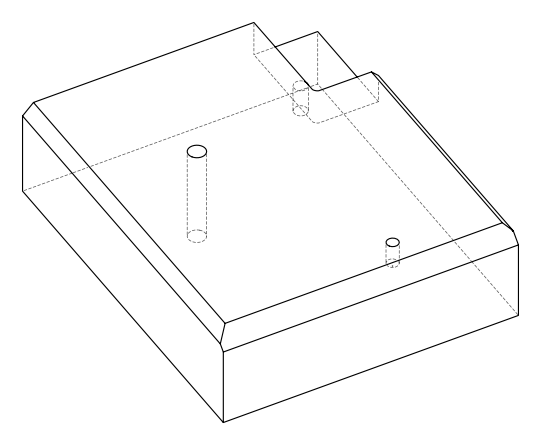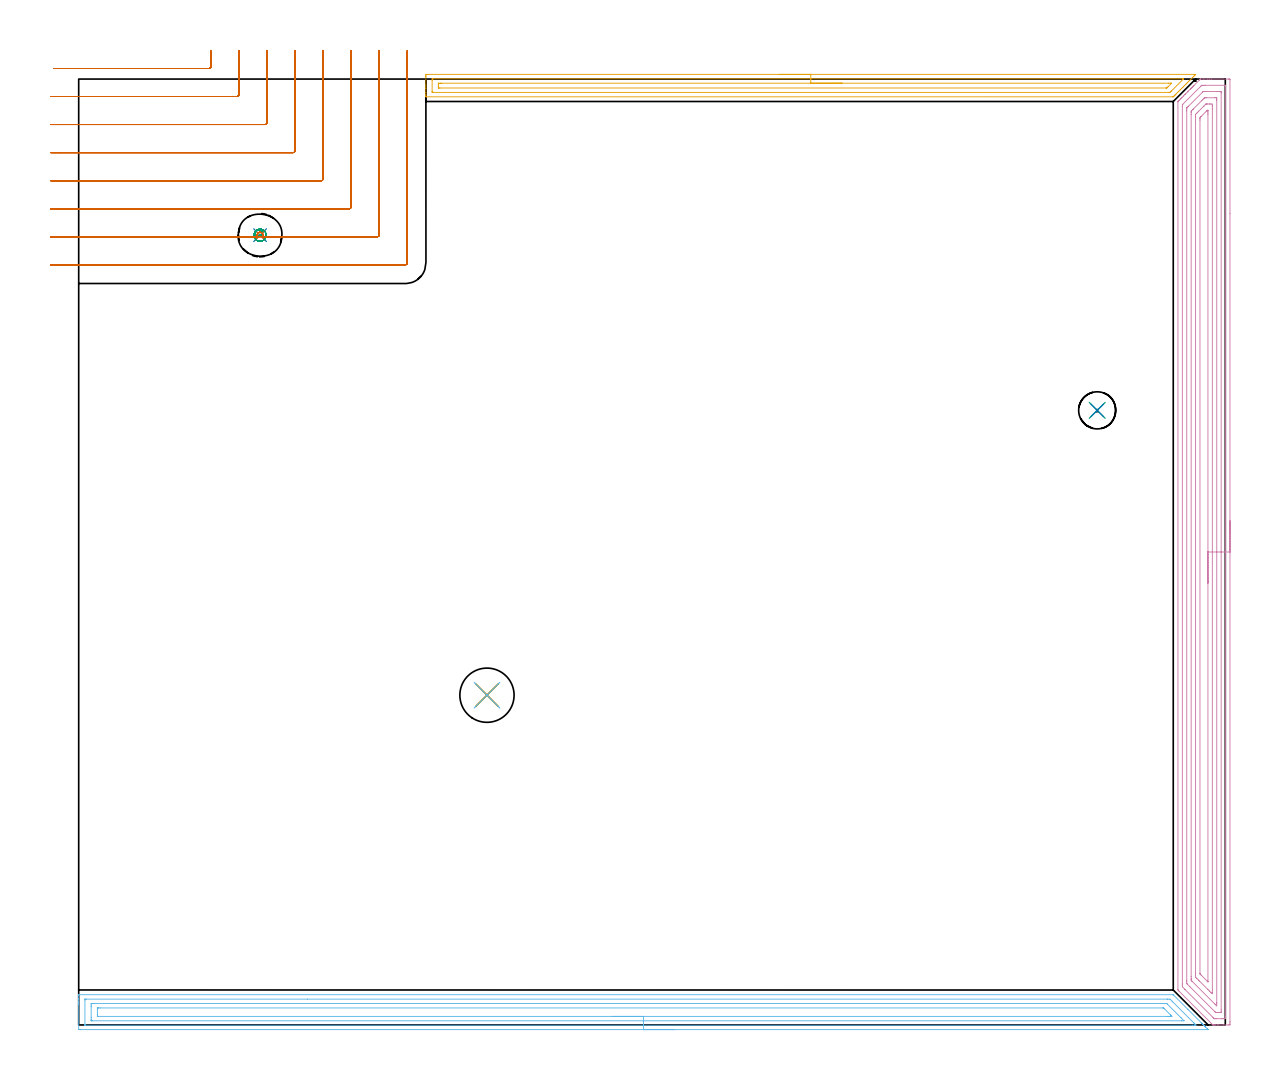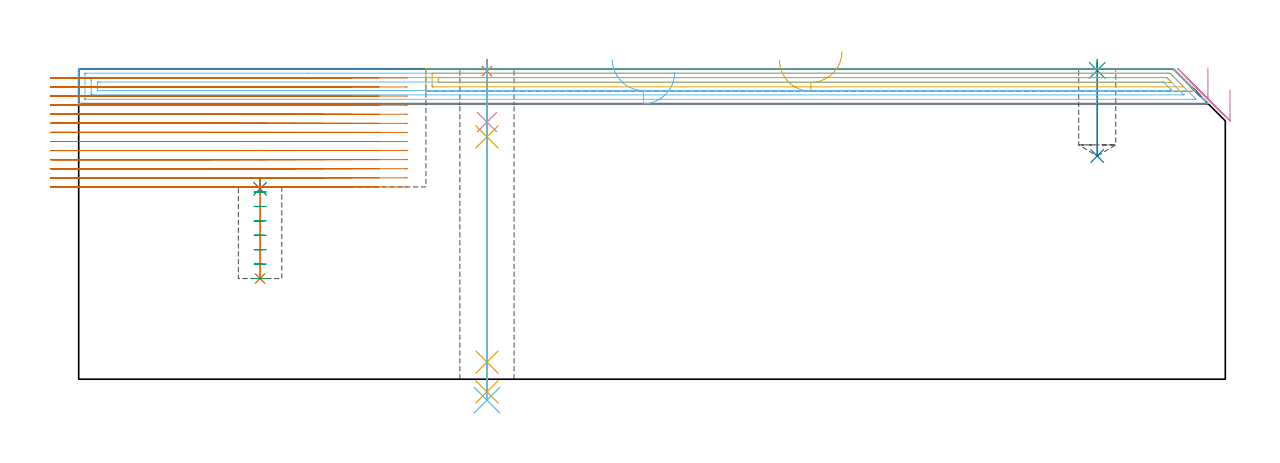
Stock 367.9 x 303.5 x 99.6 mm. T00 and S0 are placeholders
(PLAN: 13 operations, 7 tool changes, 62.1 min)
(1 SPOT_DRILL | STEP1HOLE | NXT0321_9005460120000 | 0.03 min | 5 mm3)
(2 SPOT_DRILL_1 | STEP1POCKET | NXT0321_9005460120000 | 0.04 min | 4187 mm3)
(3 SPOT_DRILL_2 | STEP1POCKET_1 | NXT0321_9005460120000 | 0.03 min | 1 mm3)
(4 DRILL_BLIND_HOLE_INTO_CENTER | STEP1HOLE | UGT0301_225 | 0.08 min | 1503 mm3)
(5 GUN_DRILL_THROUGH_HOLE | STEP1HOLE | UGT0307_008 | 0.52 min | 8032 mm3)
(6 DRILL_TO_ENLARGE_THROUGH_HOLE | STEP1HOLE | UGT0301_245 | 0.43 min | 14108 mm3)
(7 DRILL_BLIND_HOLE_INTO_CENTER_1 | STEP1POCKET | UGT0301_229 | 0.13 min | 3091 mm3)
(8 DRILL_BLIND_HOLE_INTO_CENTER_2 | STEP1POCKET_1 | UGT0301_229 | 0.12 min | 2828 mm3)
(9 MILL_ROUGH_BLIND_HOLE_CONTOUR | STEP1POCKET | NXT0201_013 | Spiral | 0.56 min | 2571 mm3)
(10 AREA_MILL | FG_CHAMFER_SURFACE | UGT0205_001 | 14.65 min | 42325 mm3)
(11 AREA_MILL_1 | FG_CHAMFER_SURFACE_1 | UGT0205_001 | 6.04 min | 6394 mm3)
(12 AREA_MILL_2 | FG_CHAMFER_SURFACE_2 | UGT0205_001 | 11.7 min | 22266 mm3)
(13 MILL_CORNER_NOTCH_RECTANGULAR | CORNER_NOTCH_RECTANGULAR | NXT0201_011 | Follow Part, ap 3, ae 75% | 27.75 min | 271145 mm3)
(TOOL NXT0321_9005460120000 | NC Spot Drill, 142deg, 12mm, Carbide, Uncoated | D12 PA142 FL30 Z2)
(TOOL UGT0301_225 | Twist Drill 11.4 mm | D11.4 PA118 FL92 Z2)
(TOOL UGT0307_008 | Gun Drill 11 mm | D11 PA130 FL24 Z1)
(TOOL UGT0301_245 | Twist Drill 17.4 mm | D17.4 PA118 FL130 Z2)
(TOOL UGT0301_229 | Twist Drill 11.9 mm | D11.9 PA118 FL100 Z2)
(TOOL NXT0201_013 | ENDMILL 10mm | D10 FL30 Z4)
(TOOL UGT0205_001 | Chamfer Mill 20 x 3 x 45 deg. | D20 FL50 Z2)
(TOOL NXT0201_011 | ENDMILL 12mm [2P460-1200-NA 1630] | D12 FL38 Z6)
(OP 1 SPOT_DRILL)
G17 G21 G94 G90
T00 M6
G54
G17 G0 G90 X131. Y105.8 S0 M3
G43 Z109.6 H0
G94 G81 G98 Z98.851 F250. R102.6
G80
M5
M2
(OP 2 SPOT_DRILL_1)
G17 G21 G94 G90
T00 M6
G54
G17 G0 G90 X58.2 Y253.4 S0 M3
G43 Z109.6 H0
G94 G81 G98 Z61.102 F250. R64.7
G80
M5
M2
(OP 3 SPOT_DRILL_2)
G17 G21 G94 G90
T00 M6
G54
G17 G0 G90 X326.8 Y197.2 S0 M3
G43 Z109.6 H0
G94 G81 G98 Z99.088 F250. R102.6
G80
M5
M2
(OP 4 DRILL_BLIND_HOLE_INTO_CENTER)
G17 G21 G94 G90
T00 M6
G54
G17 G0 G90 X131. Y105.8 S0 M3
G43 Z109.6 H0
G94 G81 G98 Z82.5 F250. R101.6
G80
M5
M2
(OP 5 GUN_DRILL_THROUGH_HOLE)
G17 G21 G94 G90
T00 M6
G54
G17 G0 G90 X131. Y105.8 M8
G43 Z109.6 H0
Z96.897
S716 M3
G94 G1 Z77.74 F125. M26
G4 X.084
Z5.5 F250.
G4 X.084
Z-4.065 F125.
G4 X.084
M5
M9
G0 Z96.897
Z109.6
M2
(OP 6 DRILL_TO_ENLARGE_THROUGH_HOLE)
G17 G21 G94 G90
T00 M6
G54
G17 G0 G90 X131. Y105.8 S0 M3
G43 Z109.6 H0
G94 G73 G98 Z-6.727 F250. Q15.19 R101.6
G80
M5
M2
(OP 7 DRILL_BLIND_HOLE_INTO_CENTER_1)
G17 G21 G94 G90
T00 M6
G54
G17 G0 G90 X58.2 Y253.4 S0 M3
G43 Z109.6 H0
G94 G81 G98 Z32.3 F250. R63.7
G80
M5
M2
(OP 8 DRILL_BLIND_HOLE_INTO_CENTER_2)
G17 G21 G94 G90
T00 M6
G54
G17 G0 G90 X326.8 Y197.2 S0 M3
G43 Z109.6 H0
G94 G81 G98 Z71.6 F250. R101.6
G80
M5
M2
(OP 9 MILL_ROUGH_BLIND_HOLE_CONTOUR)
G17 G21 G94 G90
T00 M6
G54
G17 G0 G90 X58.2 Y253.4 S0 M3
G43 Z109.6 H0
Z60.071
G94 G3 X58.716 Y254.834 R0.81 F250.
X56.698 Y254.643 R1.434
X56.957 Y251.898 R1.95
X56.698 Y254.643 R-1.95
X56.827 Y253.27 R0.975
X58.2 Y253.4 R0.975
G0 Z55.443
G3 X58.716 Y254.834 R0.81
X56.698 Y254.643 R1.434
X56.957 Y251.898 R1.95
X56.698 Y254.643 R-1.95
X56.827 Y253.27 R0.975
X58.2 Y253.4 R0.975
G0 Z50.814
G3 X58.716 Y254.834 R0.81
X56.698 Y254.643 R1.434
X56.957 Y251.898 R1.95
X56.698 Y254.643 R-1.95
X56.827 Y253.27 R0.975
X58.2 Y253.4 R0.975
G0 Z46.186
G3 X58.716 Y254.834 R0.81
X56.698 Y254.643 R1.434
X56.957 Y251.898 R1.95
X56.698 Y254.643 R-1.95
X56.827 Y253.27 R0.975
X58.2 Y253.4 R0.975
G0 Z41.557
G3 X58.716 Y254.834 R0.81
X56.698 Y254.643 R1.434
X56.957 Y251.898 R1.95
X56.698 Y254.643 R-1.95
X56.827 Y253.27 R0.975
X58.2 Y253.4 R0.975
G0 Z36.929
G3 X58.716 Y254.834 R0.81
X56.698 Y254.643 R1.434
X56.957 Y251.898 R1.95
X56.698 Y254.643 R-1.95
X56.827 Y253.27 R0.975
X58.2 Y253.4 R0.975
G0 Z32.3
G3 X58.716 Y254.834 R0.81
X56.698 Y254.643 R1.434
X56.957 Y251.898 R1.95
X56.698 Y254.643 R-1.95
X56.827 Y253.27 R0.975
X58.2 Y253.4 R0.975
G0 Z109.6
M5
M2
(OP 10 AREA_MILL)
G17 G21 G94 G90
T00 M6
G54
G17 G0 G90 X369.4 Y161.75 S1061 M3
G43 Z109.6 H0
Z92.9
G94 G1 Y161.712 Z92.028 F250.
Y161.598 Z91.164
Y161.409 Z90.312
Y161.147 Z89.48
Y160.813 Z88.674
Y160.41 Z87.9
Y159.941 Z87.164
Y159.41 Z86.472
Y158.821 Z85.829
Y158.178 Z85.24
Y157.486 Z84.708
Y156.75 Z84.24
Y155.976 Z83.837
Y155.17 Z83.503
Y154.338 Z83.241
Y153.486 Z83.052
Y152.622 Z82.938
Y151.75 Z82.9
Y1.087
X369.399 Y0.63 Z82.901
X369.395 Y0.198 Z82.903
X369.392 Y0.01 Z82.905
X368.97 Y0. Z83.327
X367.21 Z85.085
X365.81 Z86.487
X365.45 Z86.846
X364.73 Z87.57
X364.41 Z87.89
X364.049 Z88.244
X364.004 Z88.289
X363.921 Y0.002 Z88.371
X363.899 Y0.01 Z88.394
X363.804 Y0.094 Z88.492
X363.724 Y0.176 Z88.576
X363.717 Y0.183 Z88.583
X353.13 Y10.769 Z99.168
X352.961 Y10.939 Z99.339
X352.857 Y11.044 Z99.443
X352.704 Y11.205 Z99.589
X352.7 Y11.36 Z99.6
Y296.163
X352.697 Y296.3 Z99.594
X352.822 Y296.423 Z99.476
X353.01 Y296.611 Z99.288
X353.13 Y296.732 Z99.166
X353.468 Y297.068 Z98.831
X353.683 Y297.283 Z98.617
X353.904 Y297.505 Z98.394
X354.01 Y297.612 Z98.286
X354.45 Y298.051 Z97.849
X354.89 Y298.492 Z97.406
X355.097 Y298.697 Z97.202
X355.148 Y298.748 Z97.152
X355.77 Y299.372 Z96.526
X355.987 Y299.587 Z96.313
X356.65 Y300.252 Z95.646
X356.712 Y300.312 Z95.587
X356.885 Y300.485 Z95.414
X356.944 Y300.545 Z95.353
X357. Y300.601 Z95.299
X357.183 Y300.784 Z95.116
X357.237 Y300.838 Z95.06
X357.289 Y300.889 Z95.01
X357.481 Y301.082 Z94.818
X357.53 Y301.132 Z94.767
X357.578 Y301.178 Z94.721
X357.779 Y301.38 Z94.52
X357.824 Y301.425 Z94.474
X359.568 Y303.168 Z92.732
X359.73 Y303.332 Z92.567
X359.869 Y303.466 Z92.429
X359.906 Y303.495 Z92.391
X359.95 Y303.498 Z92.348
X359.975 Y303.5 Z92.323
X361.05 Z91.245
X362.29 Z90.007
X362.81 Z89.485
X363.43 Z88.866
X368.97 Z83.328
X369.233 Y303.497 Z83.065
X369.392 Y303.49 Z82.906
X369.399 Y303.328 Z82.899
X369.4 Y260.367 Z82.9
Y151.75
X367.986 Z84.314
X367.985 Y2.525 Z84.315
X367.984 Y2.418 Z84.316
X367.979 Y2.034 Z84.321
X367.612 Y2.009 Z84.688
X367.21 Y2.004 Z85.09
X366.741 Y2. Z85.559
X364.981 Y2.001 Z87.319
X364.57 Y2.007 Z87.73
X364.433 Y2.01 Z87.867
X364.335 Y2.026 Z87.965
X364.256 Y2.103 Z88.044
X363.932 Y2.418 Z88.368
X354.99 Y11.36 Z97.31
X354.89 Y11.462 Z97.41
X354.121 Y12.255 Z98.179
X354.115 Y13.042 Z98.185
Y13.149
Y294.716
X354.122 Y295.26 Z98.178
X354.148 Y295.291 Z98.152
X354.2 Y295.347 Z98.1
X354.286 Y295.436 Z98.014
X360.052 Y301.202 Z92.248
X360.17 Y301.318 Z92.13
X360.302 Y301.444 Z91.998
X360.349 Y301.487 Z91.951
X360.405 Y301.49 Z91.895
X360.64 Y301.498 Z91.66
X361.05 Y301.499 Z91.25
X361.518 Y301.5 Z90.782
X367.678 Z84.622
X367.896 Y301.498 Z84.404
X367.93 Y301.495 Z84.37
X367.966 Y301.49 Z84.334
X367.979 Y301.481 Z84.321
X367.98 Y301.453 Z84.32
X367.985 Y301.188 Z84.315
X367.986 Y151.75 Z84.314
X366.572 Z85.728
X366.571 Y4.855 Z85.729
X366.569 Y4.207 Z85.731
X366.567 Y4.084 Z85.733
X366.565 Y4.026 Z85.735
X366.558 Y4.009 Z85.742
X366.529 Y4.004 Z85.771
X366.33 Y4.002 Z85.97
X365.653 Y4. Z86.647
X365.45 Y4.001 Z86.85
X365.246 Y4.003 Z87.054
X364.84 Y4.01 Z87.46
X364.784 Y4.026 Z87.516
X364.757 Y4.049 Z87.543
X364.702 Y4.1 Z87.598
X364.592 Y4.207 Z87.708
X356.544 Y12.255 Z95.756
X355.77 Y13.031 Z96.53
X355.656 Y13.149 Z96.644
X355.542 Y13.274 Z96.758
X355.536 Y13.387 Z96.764
X355.53 Y14.043 Z96.77
X355.529 Y14.288 Z96.771
Y293.279
X355.533 Y293.928 Z96.767
X355.535 Y294.167 Z96.765
X355.546 Y294.235 Z96.754
X355.594 Y294.286 Z96.706
X355.77 Y294.469 Z96.53
X355.945 Y294.645 Z96.355
X356.121 Y294.822 Z96.179
X360.594 Y299.293 Z91.706
X360.749 Y299.441 Z91.551
X360.793 Y299.482 Z91.507
X360.855 Y299.491 Z91.445
X361.05 Y299.496 Z91.25
X361.727 Y299.5 Z90.573
X361.93 Z90.37
X365.246 Z87.054
X366.127 Z86.173
X366.33 Y299.498 Z85.97
X366.533 Y299.492 Z85.767
X366.557 Y299.49 Z85.743
X366.565 Y299.48 Z85.735
X366.568 Y299.44 Z85.732
X366.57 Y299.375 Z85.73
X366.571 Y299.293 Z85.729
X366.572 Y299.047
Y151.75 Z85.728
X365.157 Z87.143
Y7.187
X365.156 Y6.889 Z87.144
X365.153 Y6.297 Z87.147
X365.151 Y6.112 Z87.149
X364.776 Y6.478 Z87.524
X364.57 Y6.68 Z87.73
X357.206 Y14.043 Z95.094
X357.096 Y14.155 Z95.204
X357.008 Y14.248 Z95.292
X356.952 Y14.308 Z95.348
X356.95 Y14.343 Z95.35
X356.945 Y14.638 Z95.355
X356.943 Y14.937 Z95.357
Y15.534
Y292.14
X356.944 Y292.735 Z95.356
X356.947 Y293.034 Z95.353
X356.95 Y293.178 Z95.35
X357.039 Y293.278 Z95.261
X357.163 Y293.407 Z95.137
X357.53 Y293.781 Z94.77
X357.603 Y293.854 Z94.697
X360.359 Y296.611 Z91.941
X360.708 Y296.958 Z91.592
X361.05 Y297.295 Z91.25
X361.157 Y297.396 Z91.143
X361.275 Y297.49 Z91.025
X361.492 Y297.494 Z90.808
X361.93 Y297.5 Z90.37
X364.57 Z87.73
X365.007 Y297.493 Z87.293
X365.115 Y297.49 Z87.185
X365.151 Y297.479 Z87.149
X365.153 Y297.444 Z87.147
X365.155 Y297.354 Z87.145
X365.157 Y296.908 Z87.143
Y296.611
Y151.75
X363.743 Z88.557
Y11.306
X363.739 Y10.466 Z88.561
X363.737 Y10.418 Z88.563
X363.69 Y10.02 Z88.61
X363.235 Y10.466 Z89.065
X362.81 Y10.889 Z89.49
X362.337 Y11.36 Z89.963
X359.655 Y14.043 Z92.645
X359.29 Y14.408 Z93.01
X358.764 Y14.937 Z93.536
X358.41 Y15.3 Z93.89
X358.363 Y15.831 Z93.937
X358.36 Y15.882 Z93.94
X358.357 Y16.726 Z93.943
Y16.78
Y291.299
X358.364 Y292.14 Z93.936
X358.38 Y292.17 Z93.92
X358.41 Y292.205 Z93.89
X358.819 Y292.619 Z93.481
X359.232 Y293.034 Z93.068
X361.035 Y294.837 Z91.265
X361.481 Y295.279 Z90.819
X361.633 Y295.426 Z90.667
X361.687 Y295.477 Z90.613
X361.764 Y295.49 Z90.536
X361.93 Y295.495 Z90.37
X362.144 Y295.499 Z90.156
X362.81 Z89.49
X363.024 Z89.276
X363.69 Y295.49 Z88.61
X363.738 Y294.822 Z88.562
X363.741 Y294.771 Z88.559
X363.743 Y293.928 Z88.557
Y293.874
Y151.75
X362.329 Z89.971
X362.328 Y14.043 Z89.972
X362.327 Y13.874 Z89.973
X362.325 Y13.843 Z89.975
X362.324 Y13.838 Z89.976
X362.319 Y13.84 Z89.981
X362.277 Y13.876 Z90.023
X362.105 Y14.043 Z90.195
X360.17 Y15.979 Z92.13
X359.803 Y16.355 Z92.497
X359.782 Y16.377 Z92.518
X359.778 Y16.412 Z92.522
X359.774 Y16.483 Z92.526
X359.772 Y16.59 Z92.528
X359.771 Y290.351 Z92.529
X359.773 Y290.755 Z92.527
X359.776 Y291.001 Z92.524
X359.778 Y291.118 Z92.522
X359.897 Y291.245 Z92.403
X360.033 Y291.385 Z92.267
X360.17 Y291.522 Z92.13
X361.807 Y293.159 Z90.493
X361.93 Y293.28 Z90.37
X362.054 Y293.399 Z90.246
X362.134 Y293.474 Z90.166
X362.206 Y293.49 Z90.094
X362.286 Z90.014
X362.322 Y293.484 Z89.978
X362.323 Y293.439 Z89.977
X362.327 Y293.034 Z89.973
X362.329 Y292.629 Z89.971
Y292.14
Y151.75
Y150.878 Z90.009
Y150.013 Z90.123
Y149.162 Z90.312
Y148.33 Z90.574
Y147.524 Z90.908
Y146.75 Z91.311
Y146.014 Z91.78
Y145.322 Z92.311
Y144.679 Z92.9
Y144.09 Z93.543
Y143.558 Z94.235
Y143.09 Z94.971
Y142.687 Z95.745
Y142.353 Z96.551
Y142.091 Z97.383
Y141.902 Z98.235
Y141.788 Z99.1
Y141.75 Z99.971
G0 Z109.6
M5
M2
(OP 11 AREA_MILL_1)
G17 G21 G94 G90
T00 M6
G54
G17 G0 G90 X224.9 Y305. S1061 M3
G43 Z109.6 H0
Z102.4
G94 G1 X224.938 Z101.528 F250.
X225.052 Z100.664
X225.241 Z99.812
X225.503 Z98.98
X225.837 Z98.174
X226.24 Z97.4
X226.709 Z96.664
X227.24 Z95.972
X227.829 Z95.329
X228.472 Z94.74
X229.164 Z94.209
X229.9 Z93.74
X230.674 Z93.337
X231.48 Z93.003
X232.312 Z92.741
X233.164 Z92.552
X234.028 Z92.438
X234.9 Z92.4
X358.116
X358.373 Y304.995 Z92.405
X358.381 Y304.993 Z92.406
X358.373 Y304.973 Z92.426
X358.245 Y304.845 Z92.555
X357.9 Y304.498 Z92.898
X357.385 Y303.985 Z93.415
X357.015 Y303.613 Z93.784
X356.524 Y303.124 Z94.276
X356.129 Y302.728 Z94.669
X355.664 Y302.264 Z95.136
X355.244 Y301.843 Z95.554
X355.097 Y301.696 Z95.703
X354.804 Y301.403 Z95.997
X354.359 Y300.957 Z96.439
X353.885 Y300.485 Z96.915
X353.474 Y300.072 Z97.325
X352.973 Y299.573 Z97.826
X352.589 Y299.187 Z98.21
X352.062 Y298.661 Z98.738
X351.82 Y298.418 Z98.978
X351.704 Y298.302 Z99.095
X351.522 Y298.122 Z99.278
X351.412 Y298.011 Z99.388
X351.215 Y297.819 Z99.575
X351.195 Y297.804 Z99.589
X351.076 Y297.8 Z99.6
X111.575
X111.408 Y297.803 Z99.588
X111.4 Y297.823 Z99.567
Y298.194 Z99.205
Y298.492 Z98.907
Y299.187 Z98.208
Y300.42 Z96.977
Y300.957 Z96.437
Y301.574 Z95.822
Y304.229 Z93.168
X111.403 Y304.498 Z92.899
X111.409 Y304.992 Z92.406
X111.521 Y304.994 Z92.403
X112.022 Y305. Z92.4
X234.9
Y303.586 Z93.814
X354.203 Y303.585 Z93.815
X354.231
X354.508 Y303.569 Z93.831
X354.479 Y303.535 Z93.865
X354.383 Y303.434 Z93.966
X350.628 Y299.678 Z97.722
X350.38 Y299.434 Z97.966
X350.162 Y299.223 Z98.177
X349.735 Y299.215 Z98.185
X349.707 Y299.214 Z98.186
X113.782 Y299.215 Z98.185
X113.41 Y299.229 Z98.171
X113.405 Y299.342 Z98.058
X113.401 Y299.592 Z97.808
Y303.132 Z94.268
X113.409 Y303.538 Z93.862
X113.413 Y303.58 Z93.82
X113.431 Y303.582 Z93.818
X113.485 Y303.585 Z93.815
X113.593 Y303.586 Z93.814
X113.81
X234.9
Y302.172 Z95.228
X349.735 Y302.171 Z95.229
X350.297 Y302.17 Z95.23
X350.425 Y302.169 Z95.231
X350.628 Y302.164 Z95.236
X350.647 Y302.156 Z95.244
X350.64 Y302.145 Z95.255
X350.628 Y302.129 Z95.271
X349.596 Y301.095 Z96.305
X349.457 Y300.957 Z96.443
X349.146 Y300.655 Z96.745
X349.125 Y300.637 Z96.763
X349.089 Y300.634 Z96.766
X349.007 Y300.631 Z96.769
X348.841 Y300.629 Z96.771
X115.928
X115.597 Y300.632 Z96.768
X115.487 Y300.635 Z96.765
X115.41 Y300.639 Z96.761
X115.406 Y300.763 Z96.637
X115.402 Y300.957 Z96.443
X115.4 Y301.152 Z96.248
Y301.843 Z95.557
X115.401 Y302.037 Z95.363
X115.405 Y302.102 Z95.298
X115.41 Y302.153 Z95.247
X115.417 Y302.165 Z95.235
X115.432 Y302.166 Z95.234
X115.597 Y302.169 Z95.231
X116.159 Y302.171 Z95.229
X116.491 Y302.172 Z95.228
X234.9
X235.772 Z95.267
X236.637 Z95.38
X237.488 Z95.569
X238.32 Z95.832
X239.126 Z96.165
X239.9 Z96.568
X240.636 Z97.037
X241.328 Z97.568
X241.971 Z98.157
X242.56 Z98.801
X243.092 Z99.493
X243.56 Z100.228
X243.963 Z101.002
X244.297 Z101.808
X244.559 Z102.64
X244.748 Z103.492
X244.862 Z104.357
X244.9 Z105.228
G0 Z109.6
M5
M2
(OP 12 AREA_MILL_2)
G17 G21 G94 G90
T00 M6
G54
G17 G0 G90 X191.2 Y-1.5 S1061 M3
G43 Z109.6 H0
Z98.4
G94 G1 X191.162 Z97.528 F250.
X191.048 Z96.663
X190.859 Z95.812
X190.597 Z94.98
X190.263 Z94.174
X189.86 Z93.4
X189.392 Z92.664
X188.86 Z91.972
X188.271 Z91.329
X187.628 Z90.74
X186.936 Z90.208
X186.2 Z89.74
X185.426 Z89.337
X184.62 Z89.003
X183.788 Z88.741
X182.936 Z88.552
X182.072 Z88.438
X181.2 Z88.4
X0.626
X0.003 Y-1.499 Z88.399
X0.002 Y-1.498 Z88.4
X0. Y-1.495 Z88.402
Y6.723 Z96.618
Y7.247 Z97.144
Y7.598 Z97.494
Y8.122 Z98.018
Y8.472 Z98.367
Y9.417 Z99.316
X0.003 Y9.561 Z99.453
X0.01 Y9.697 Z99.589
X0.179 Y9.7 Z99.6
X351.047
X351.195 Y9.697 Z99.589
X351.29 Y9.612 Z99.509
X355.926 Y4.974 Z94.874
X360.3 Y0.602 Z90.498
X360.433 Y0.468 Z90.366
X360.599 Y0.303 Z90.2
X360.737 Y0.165 Z90.061
X360.88 Y0.021 Z89.919
X361.027 Y-0.125 Z89.772
X361.175 Y-0.272 Z89.623
X361.327 Y-0.426 Z89.472
X361.454 Y-0.553 Z89.344
X361.612 Y-0.709 Z89.185
X362.125 Y-1.225 Z88.675
X362.207 Y-1.306 Z88.593
X362.37 Y-1.474 Z88.425
X362.383 Y-1.494 Z88.403
X362.37 Y-1.499 Z88.399
X181.2 Y-1.5 Z88.4
Y-0.086 Z89.814
X2.223 Y-0.085 Z89.815
X2.058 Y-0.082 Z89.818
X2.019 Y-0.079 Z89.821
X2.01 Y-0.077 Z89.823
X2.006 Y-0.066 Z89.834
X2.003 Y-0.032 Z89.868
X2. Y0.132 Z90.032
Y8.002 Z97.902
X2.003 Y8.138 Z98.038
X2.007 Y8.245 Z98.145
X2.01 Y8.275 Z98.175
X2.021 Y8.279 Z98.179
X2.063 Y8.281 Z98.181
X2.414 Y8.285 Z98.185
X73.436 Y8.286 Z98.186
X349.259 Y8.285 Z98.185
X349.451 Y8.284 Z98.184
X350.153 Y8.279 Z98.179
X350.849 Y7.598 Z97.498
X351.047 Y7.403 Z97.303
X357.848 Y0.602 Z90.502
X358.198 Y0.249 Z90.149
X358.47 Y-0.032 Z89.868
X358.502 Y-0.079 Z89.821
X358.41 Y-0.081 Z89.819
X358.198 Y-0.084 Z89.816
X358.007 Y-0.085 Z89.815
X357.304 Y-0.086 Z89.814
X181.2
Y1.328 Z91.228
X4.353 Y1.329 Z91.229
X4.202 Y1.33 Z91.23
X4.051 Y1.334 Z91.234
X4.016 Y1.335 Z91.235
X4.01 Y1.359 Z91.259
X4.004 Y1.411 Z91.311
X4.002 Y1.477 Z91.377
X4. Y1.674 Z91.574
Y2.351 Z92.251
Y5.849 Z95.749
Y6.046 Z95.946
X4.004 Y6.723 Z96.623
X4.007 Y6.822 Z96.722
X4.01 Y6.865 Z96.765
X4.055 Y6.867 Z96.767
X4.202 Y6.869 Z96.769
X4.944 Y6.871 Z96.771
X5.096 Y6.872 Z96.772
X348.214 Y6.871 Z96.771
X348.365 Y6.87 Z96.77
X349.115 Y6.864 Z96.764
X349.259 Y6.74 Z96.64
X353.728 Y2.273 Z92.173
X354.52 Y1.477 Z91.377
X354.622 Y1.369 Z91.269
X354.638 Y1.335 Z91.235
X354.622 Y1.334 Z91.234
X353.879 Y1.329 Z91.229
X181.2 Y1.328 Z91.228
Y2.743 Z92.643
X6.147
X6.096 Y2.744 Z92.644
X6.044 Y2.747 Z92.647
X6.01 Y2.75 Z92.65
X6.008 Y2.796 Z92.696
X6. Y3.215 Z93.115
Y4.964 Z94.864
X6.01 Y5.406 Z95.306
X6.015 Y5.451 Z95.351
X6.094 Y5.453 Z95.353
X6.225 Y5.456 Z95.356
X6.39 Y5.457 Z95.357
X6.884
X347.871
X347.995 Y5.456 Z95.356
X348.056 Y5.453 Z95.353
X348.082 Y5.451 Z95.351
X348.135 Y5.404 Z95.304
X348.365 Y5.185 Z95.085
X350.325 Y3.226 Z93.126
X350.489 Y3.058 Z92.958
X350.785 Y2.755 Z92.655
X350.639 Y2.749 Z92.649
X350.153 Y2.745 Z92.645
X349.752 Y2.743 Z92.643
X349.259
X181.2
X180.328 Z92.681
X179.464 Z92.795
X178.612 Z92.983
X177.78 Z93.246
X176.974 Z93.58
X176.2 Z93.982
X175.464 Z94.451
X174.772 Z94.982
X174.129 Z95.572
X173.54 Z96.215
X173.008 Z96.907
X172.54 Z97.643
X172.137 Z98.416
X171.803 Z99.222
X171.541 Z100.054
X171.352 Z100.906
X171.238 Z101.771
X171.2 Z102.643
G0 Z109.6
M5
M2
(OP 13 MILL_CORNER_NOTCH_RECTANGULAR)
G17 G21 G94 G90
T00 M6
G54
G17 G0 G90 X-7.944 Y306.9 S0 M3
G43 Z109.6 H1
Z96.685
G94 G1 X-4.944 F250.
X41.805 F500.
G3 X42.4 Y307.495 R0.6
G1 Y309.5
Y312.5 F250.
G0 Z109.6
X-9. Y297.9
Z96.685
G1 X-6.
X50.805 F500.
G3 X51.4 Y298.495 R0.6
G1 Y309.5
Y312.5 F250.
G0 Z109.6
X-9. Y288.9
Z96.685
G1 X-6.
X59.805 F500.
G3 X60.4 Y289.495 R0.6
G1 Y309.5
Y312.5 F250.
G0 Z109.6
X-9. Y279.9
Z96.685
G1 X-6.
X68.804 F500.
G3 X69.4 Y280.496 R0.6
G1 Y309.5
Y312.5 F250.
G0 Z109.6
X-9. Y270.9
Z96.685
G1 X-6.
X77.804 F500.
G3 X78.4 Y271.496 R0.6
G1 Y309.5
Y312.5 F250.
G0 Z109.6
X-9. Y261.9
Z96.685
G1 X-6.
X86.804 F500.
G3 X87.4 Y262.496 R0.6
G1 Y309.5
Y312.5 F250.
G0 Z109.6
X-9. Y252.9
Z96.685
G1 X-6.
X95.804 F500.
G3 X96.4 Y253.496 R0.6
G1 Y309.5
Y312.5 F250.
G0 Z109.6
X-9. Y243.9
Z96.685
G1 X-6.
X104.803 F500.
G3 X105.4 Y244.497 R0.6
G1 Y309.5
Y312.5 F250.
G0 Z109.6
X-7.944 Y306.9
Z93.769
G1 X-4.944
X41.805 F500.
G3 X42.4 Y307.495 R0.6
G1 Y309.5
Y312.5 F250.
G0 Z109.6
X-9. Y297.9
Z93.769
G1 X-6.
X50.805 F500.
G3 X51.4 Y298.495 R0.6
G1 Y309.5
Y312.5 F250.
G0 Z109.6
X-9. Y288.9
Z93.769
G1 X-6.
X59.805 F500.
G3 X60.4 Y289.495 R0.6
G1 Y309.5
Y312.5 F250.
G0 Z109.6
X-9. Y279.9
Z93.769
G1 X-6.
X68.804 F500.
G3 X69.4 Y280.496 R0.6
G1 Y309.5
Y312.5 F250.
G0 Z109.6
X-9. Y270.9
Z93.769
G1 X-6.
X77.804 F500.
G3 X78.4 Y271.496 R0.6
G1 Y309.5
Y312.5 F250.
G0 Z109.6
X-9. Y261.9
Z93.769
G1 X-6.
X86.804 F500.
G3 X87.4 Y262.496 R0.6
G1 Y309.5
Y312.5 F250.
G0 Z109.6
X-9. Y252.9
Z93.769
G1 X-6.
X95.804 F500.
G3 X96.4 Y253.496 R0.6
G1 Y309.5
Y312.5 F250.
G0 Z109.6
X-9. Y243.9
Z93.769
G1 X-6.
X104.803 F500.
G3 X105.4 Y244.497 R0.6
G1 Y309.5
Y312.5 F250.
G0 Z109.6
X-7.944 Y306.9
Z90.854
G1 X-4.944
X41.805 F500.
G3 X42.4 Y307.495 R0.6
G1 Y309.5
Y312.5 F250.
G0 Z109.6
X-9. Y297.9
Z90.854
G1 X-6.
X50.805 F500.
G3 X51.4 Y298.495 R0.6
G1 Y309.5
Y312.5 F250.
G0 Z109.6
X-9. Y288.9
Z90.854
G1 X-6.
X59.805 F500.
G3 X60.4 Y289.495 R0.6
G1 Y309.5
Y312.5 F250.
G0 Z109.6
X-9. Y279.9
Z90.854
G1 X-6.
X68.804 F500.
G3 X69.4 Y280.496 R0.6
G1 Y309.5
Y312.5 F250.
G0 Z109.6
X-9. Y270.9
Z90.854
G1 X-6.
X77.804 F500.
G3 X78.4 Y271.496 R0.6
G1 Y309.5
Y312.5 F250.
G0 Z109.6
X-9. Y261.9
Z90.854
G1 X-6.
X86.804 F500.
G3 X87.4 Y262.496 R0.6
G1 Y309.5
Y312.5 F250.
G0 Z109.6
X-9. Y252.9
Z90.854
G1 X-6.
X95.804 F500.
G3 X96.4 Y253.496 R0.6
G1 Y309.5
Y312.5 F250.
G0 Z109.6
X-9. Y243.9
Z90.854
G1 X-6.
X104.803 F500.
G3 X105.4 Y244.497 R0.6
G1 Y309.5
Y312.5 F250.
G0 Z109.6
X-7.944 Y306.9
Z87.938
G1 X-4.944
X41.805 F500.
G3 X42.4 Y307.495 R0.6
G1 Y309.5
Y312.5 F250.
G0 Z109.6
X-9. Y297.9
Z87.938
G1 X-6.
X50.805 F500.
G3 X51.4 Y298.495 R0.6
G1 Y309.5
Y312.5 F250.
G0 Z109.6
X-9. Y288.9
Z87.938
G1 X-6.
X59.805 F500.
G3 X60.4 Y289.495 R0.6
G1 Y309.5
Y312.5 F250.
G0 Z109.6
X-9. Y279.9
Z87.938
G1 X-6.
X68.804 F500.
G3 X69.4 Y280.496 R0.6
G1 Y309.5
Y312.5 F250.
G0 Z109.6
X-9. Y270.9
Z87.938
G1 X-6.
X77.804 F500.
G3 X78.4 Y271.496 R0.6
G1 Y309.5
Y312.5 F250.
G0 Z109.6
X-9. Y261.9
Z87.938
G1 X-6.
X86.804 F500.
G3 X87.4 Y262.496 R0.6
G1 Y309.5
Y312.5 F250.
G0 Z109.6
X-9. Y252.9
Z87.938
G1 X-6.
X95.804 F500.
G3 X96.4 Y253.496 R0.6
G1 Y309.5
Y312.5 F250.
G0 Z109.6
X-9. Y243.9
Z87.938
G1 X-6.
X104.803 F500.
G3 X105.4 Y244.497 R0.6
G1 Y309.5
Y312.5 F250.
G0 Z109.6
X-7.944 Y306.9
Z85.023
G1 X-4.944
X41.805 F500.
G3 X42.4 Y307.495 R0.6
G1 Y309.5
Y312.5 F250.
G0 Z109.6
X-9. Y297.9
Z85.023
G1 X-6.
X50.805 F500.
G3 X51.4 Y298.495 R0.6
G1 Y309.5
Y312.5 F250.
G0 Z109.6
X-9. Y288.9
Z85.023
G1 X-6.
X59.805 F500.
G3 X60.4 Y289.495 R0.6
G1 Y309.5
Y312.5 F250.
G0 Z109.6
X-9. Y279.9
Z85.023
G1 X-6.
X68.804 F500.
G3 X69.4 Y280.496 R0.6
G1 Y309.5
Y312.5 F250.
G0 Z109.6
X-9. Y270.9
Z85.023
G1 X-6.
X77.804 F500.
G3 X78.4 Y271.496 R0.6
G1 Y309.5
Y312.5 F250.
G0 Z109.6
X-9. Y261.9
Z85.023
G1 X-6.
X86.804 F500.
G3 X87.4 Y262.496 R0.6
G1 Y309.5
Y312.5 F250.
G0 Z109.6
X-9. Y252.9
Z85.023
G1 X-6.
X57.403 F500.
G2 X57.281 Y253.163 R1.036
G1 X57.263 Y253.311
X57.253 Y253.46
X57.284 Y253.614
X57.324 Y253.769
X57.356 Y253.825
G2 X57.946 Y254.316 R1.083
G1 X58.046 Y254.331
G2 X58.832 Y254.109 R0.976
X59.115 Y253.657 R1.305
G1 X59.133 Y253.535
X59.148 Y253.353
X59.126 Y253.231
X59.086 Y253.061
X58.996 Y252.9
X86.804
X95.804
G3 X96.4 Y253.496 R0.6
G1 Y309.5
Y312.5 F250.
G0 Z109.6
X-9. Y243.9
Z85.023
G1 X-6.
X104.803 F500.
G3 X105.4 Y244.497 R0.6
G1 Y309.5
Y312.5 F250.
G0 Z109.6
X-7.944 Y306.9
Z82.108
G1 X-4.944
X41.805 F500.
G3 X42.4 Y307.495 R0.6
G1 Y309.5
Y312.5 F250.
G0 Z109.6
X-9. Y297.9
Z82.108
G1 X-6.
X50.805 F500.
G3 X51.4 Y298.495 R0.6
G1 Y309.5
Y312.5 F250.
G0 Z109.6
X-9. Y288.9
Z82.108
G1 X-6.
X59.805 F500.
G3 X60.4 Y289.495 R0.6
G1 Y309.5
Y312.5 F250.
G0 Z109.6
X-9. Y279.9
Z82.108
G1 X-6.
X68.804 F500.
G3 X69.4 Y280.496 R0.6
G1 Y309.5
Y312.5 F250.
G0 Z109.6
X-9. Y270.9
Z82.108
G1 X-6.
X77.804 F500.
G3 X78.4 Y271.496 R0.6
G1 Y309.5
Y312.5 F250.
G0 Z109.6
X-9. Y261.9
Z82.108
G1 X-6.
X86.804 F500.
G3 X87.4 Y262.496 R0.6
G1 Y309.5
Y312.5 F250.
G0 Z109.6
X-9. Y252.9
Z82.108
G1 X-6.
X57.403 F500.
G2 X57.281 Y253.163 R1.036
G1 X57.263 Y253.311
X57.253 Y253.46
X57.284 Y253.614
X57.324 Y253.768
X57.365 Y253.84
G2 X57.606 Y254.124 R1.081
X57.946 Y254.316 R1.083
G1 X58.046 Y254.331
G2 X58.832 Y254.109 R0.976
X59.115 Y253.657 R1.317
G1 X59.133 Y253.535
X59.148 Y253.353
X59.126 Y253.231
X59.086 Y253.061
X58.996 Y252.9
X86.804
X95.804
G3 X96.4 Y253.496 R0.6
G1 Y309.5
Y312.5 F250.
G0 Z109.6
X-9. Y243.9
Z82.108
G1 X-6.
X104.803 F500.
G3 X105.4 Y244.497 R0.6
G1 Y309.5
Y312.5 F250.
G0 Z109.6
X-7.944 Y306.9
Z79.192
G1 X-4.944
X41.805 F500.
G3 X42.4 Y307.495 R0.6
G1 Y309.5
Y312.5 F250.
G0 Z109.6
X-9. Y297.9
Z79.192
G1 X-6.
X50.805 F500.
G3 X51.4 Y298.495 R0.6
G1 Y309.5
Y312.5 F250.
G0 Z109.6
X-9. Y288.9
Z79.192
G1 X-6.
X59.805 F500.
G3 X60.4 Y289.495 R0.6
G1 Y309.5
Y312.5 F250.
G0 Z109.6
X-9. Y279.9
Z79.192
G1 X-6.
X68.804 F500.
G3 X69.4 Y280.496 R0.6
G1 Y309.5
Y312.5 F250.
G0 Z109.6
X-9. Y270.9
Z79.192
G1 X-6.
X77.804 F500.
G3 X78.4 Y271.496 R0.6
G1 Y309.5
Y312.5 F250.
G0 Z109.6
X-9. Y261.9
Z79.192
G1 X-6.
X86.804 F500.
G3 X87.4 Y262.496 R0.6
G1 Y309.5
Y312.5 F250.
G0 Z109.6
X-9. Y252.9
Z79.192
G1 X-6.
X57.403 F500.
G2 X57.281 Y253.163 R1.036
G1 X57.263 Y253.311
X57.253 Y253.46
X57.284 Y253.614
X57.324 Y253.768
X57.365 Y253.84
G2 X57.606 Y254.124 R1.081
X57.946 Y254.316 R1.083
G1 X58.046 Y254.331
G2 X58.832 Y254.109 R0.976
X59.115 Y253.657 R1.317
G1 X59.133 Y253.535
X59.148 Y253.353
X59.126 Y253.231
X59.086 Y253.061
X58.996 Y252.9
X86.804
X95.804
G3 X96.4 Y253.496 R0.6
G1 Y309.5
Y312.5 F250.
G0 Z109.6
X-9. Y243.9
Z79.192
G1 X-6.
X104.803 F500.
G3 X105.4 Y244.497 R0.6
G1 Y309.5
Y312.5 F250.
G0 Z109.6
X-7.944 Y306.9
Z76.277
G1 X-4.944
X41.805 F500.
G3 X42.4 Y307.495 R0.6
G1 Y309.5
Y312.5 F250.
G0 Z109.6
X-9. Y297.9
Z76.277
G1 X-6.
X50.805 F500.
G3 X51.4 Y298.495 R0.6
G1 Y309.5
Y312.5 F250.
G0 Z109.6
X-9. Y288.9
Z76.277
G1 X-6.
X59.805 F500.
G3 X60.4 Y289.495 R0.6
G1 Y309.5
Y312.5 F250.
G0 Z109.6
X-9. Y279.9
Z76.277
G1 X-6.
X68.804 F500.
G3 X69.4 Y280.496 R0.6
G1 Y309.5
Y312.5 F250.
G0 Z109.6
X-9. Y270.9
Z76.277
G1 X-6.
X77.804 F500.
G3 X78.4 Y271.496 R0.6
G1 Y309.5
Y312.5 F250.
G0 Z109.6
X-9. Y261.9
Z76.277
G1 X-6.
X86.804 F500.
G3 X87.4 Y262.496 R0.6
G1 Y309.5
Y312.5 F250.
G0 Z109.6
X-9. Y252.9
Z76.277
G1 X-6.
X57.403 F500.
G2 X57.281 Y253.163 R1.036
G1 X57.263 Y253.311
X57.253 Y253.46
X57.284 Y253.614
X57.324 Y253.769
X57.356 Y253.825
G2 X57.946 Y254.316 R1.083
G1 X58.046 Y254.331
G2 X58.832 Y254.109 R0.976
X59.115 Y253.657 R1.305
G1 X59.133 Y253.535
X59.148 Y253.353
X59.126 Y253.231
X59.086 Y253.061
X58.996 Y252.9
X86.804
X95.804
G3 X96.4 Y253.496 R0.6
G1 Y309.5
Y312.5 F250.
G0 Z109.6
X-9. Y243.9
Z76.277
G1 X-6.
X104.803 F500.
G3 X105.4 Y244.497 R0.6
G1 Y309.5
Y312.5 F250.
G0 Z109.6
X-7.944 Y306.9
Z73.362
G1 X-4.944
X41.805 F500.
G3 X42.4 Y307.495 R0.6
G1 Y309.5
Y312.5 F250.
G0 Z109.6
X-9. Y297.9
Z73.362
G1 X-6.
X50.805 F500.
G3 X51.4 Y298.495 R0.6
G1 Y309.5
Y312.5 F250.
G0 Z109.6
X-9. Y288.9
Z73.362
G1 X-6.
X59.805 F500.
G3 X60.4 Y289.495 R0.6
G1 Y309.5
Y312.5 F250.
G0 Z109.6
X-9. Y279.9
Z73.362
G1 X-6.
X68.804 F500.
G3 X69.4 Y280.496 R0.6
G1 Y309.5
Y312.5 F250.
G0 Z109.6
X-9. Y270.9
Z73.362
G1 X-6.
X77.804 F500.
G3 X78.4 Y271.496 R0.6
G1 Y309.5
Y312.5 F250.
G0 Z109.6
X-9. Y261.9
Z73.362
G1 X-6.
X86.804 F500.
G3 X87.4 Y262.496 R0.6
G1 Y309.5
Y312.5 F250.
G0 Z109.6
X-9. Y252.9
Z73.362
G1 X-6.
X57.403 F500.
G2 X57.281 Y253.163 R1.036
G1 X57.263 Y253.311
X57.253 Y253.46
X57.284 Y253.614
X57.324 Y253.769
X57.356 Y253.825
G2 X57.946 Y254.316 R1.083
G1 X58.046 Y254.331
G2 X58.832 Y254.109 R0.976
X59.115 Y253.657 R1.305
G1 X59.133 Y253.535
X59.148 Y253.353
X59.126 Y253.231
X59.086 Y253.061
X58.996 Y252.9
X86.804
X95.804
G3 X96.4 Y253.496 R0.6
G1 Y309.5
Y312.5 F250.
G0 Z109.6
X-9. Y243.9
Z73.362
G1 X-6.
X104.803 F500.
G3 X105.4 Y244.497 R0.6
G1 Y309.5
Y312.5 F250.
G0 Z109.6
X-7.944 Y306.9
Z70.446
G1 X-4.944
X41.805 F500.
G3 X42.4 Y307.495 R0.6
G1 Y309.5
Y312.5 F250.
G0 Z109.6
X-9. Y297.9
Z70.446
G1 X-6.
X50.805 F500.
G3 X51.4 Y298.495 R0.6
G1 Y309.5
Y312.5 F250.
G0 Z109.6
X-9. Y288.9
Z70.446
G1 X-6.
X59.805 F500.
G3 X60.4 Y289.495 R0.6
G1 Y309.5
Y312.5 F250.
G0 Z109.6
X-9. Y279.9
Z70.446
G1 X-6.
X68.804 F500.
G3 X69.4 Y280.496 R0.6
G1 Y309.5
Y312.5 F250.
G0 Z109.6
X-9. Y270.9
Z70.446
G1 X-6.
X77.804 F500.
G3 X78.4 Y271.496 R0.6
G1 Y309.5
Y312.5 F250.
G0 Z109.6
X-9. Y261.9
Z70.446
G1 X-6.
X86.804 F500.
G3 X87.4 Y262.496 R0.6
G1 Y309.5
Y312.5 F250.
G0 Z109.6
X-9. Y252.9
Z70.446
G1 X-6.
X57.403 F500.
G2 X57.281 Y253.163 R1.036
G1 X57.263 Y253.311
X57.253 Y253.46
X57.284 Y253.614
X57.324 Y253.768
X57.362 Y253.835
G2 X57.606 Y254.124 R1.082
X57.946 Y254.316 R1.083
G1 X58.046 Y254.331
G2 X58.832 Y254.109 R0.98
X59.115 Y253.657 R1.313
G1 X59.133 Y253.535
X59.148 Y253.353
X59.126 Y253.231
X59.086 Y253.061
X58.996 Y252.9
X86.804
X95.804
G3 X96.4 Y253.496 R0.6
G1 Y309.5
Y312.5 F250.
G0 Z109.6
X-9. Y243.9
Z70.446
G1 X-6.
X104.803 F500.
G3 X105.4 Y244.497 R0.6
G1 Y309.5
Y312.5 F250.
G0 Z109.6
X-7.944 Y306.9
Z67.531
G1 X-4.944
X41.805 F500.
G3 X42.4 Y307.495 R0.6
G1 Y309.5
Y312.5 F250.
G0 Z109.6
X-9. Y297.9
Z67.531
G1 X-6.
X50.805 F500.
G3 X51.4 Y298.495 R0.6
G1 Y309.5
Y312.5 F250.
G0 Z109.6
X-9. Y288.9
Z67.531
G1 X-6.
X59.805 F500.
G3 X60.4 Y289.495 R0.6
G1 Y309.5
Y312.5 F250.
G0 Z109.6
X-9. Y279.9
Z67.531
G1 X-6.
X68.804 F500.
G3 X69.4 Y280.496 R0.6
G1 Y309.5
Y312.5 F250.
G0 Z109.6
X-9. Y270.9
Z67.531
G1 X-6.
X77.804 F500.
G3 X78.4 Y271.496 R0.6
G1 Y309.5
Y312.5 F250.
G0 Z109.6
X-9. Y261.9
Z67.531
G1 X-6.
X86.804 F500.
G3 X87.4 Y262.496 R0.6
G1 Y309.5
Y312.5 F250.
G0 Z109.6
X-9. Y252.9
Z67.531
G1 X-6.
X57.403 F500.
G2 X57.281 Y253.163 R1.036
G1 X57.263 Y253.311
X57.253 Y253.46
X57.284 Y253.614
X57.324 Y253.768
X57.362 Y253.835
G2 X57.606 Y254.124 R1.082
X57.946 Y254.316 R1.083
G1 X58.046 Y254.331
G2 X58.832 Y254.109 R0.98
X59.115 Y253.657 R1.313
G1 X59.133 Y253.535
X59.148 Y253.353
X59.126 Y253.231
X59.086 Y253.061
X58.996 Y252.9
X86.804
X95.804
G3 X96.4 Y253.496 R0.6
G1 Y309.5
Y312.5 F250.
G0 Z109.6
X-9. Y243.9
Z67.531
G1 X-6.
X104.803 F500.
G3 X105.4 Y244.497 R0.6
G1 Y309.5
Y312.5 F250.
G0 Z109.6
X-7.944 Y306.9
Z64.615
G1 X-4.944
X41.805 F500.
G3 X42.4 Y307.495 R0.6
G1 Y309.5
Y312.5 F250.
G0 Z109.6
X-9. Y297.9
Z64.615
G1 X-6.
X50.805 F500.
G3 X51.4 Y298.495 R0.6
G1 Y309.5
Y312.5 F250.
G0 Z109.6
X-9. Y288.9
Z64.615
G1 X-6.
X59.805 F500.
G3 X60.4 Y289.495 R0.6
G1 Y309.5
Y312.5 F250.
G0 Z109.6
X-9. Y279.9
Z64.615
G1 X-6.
X68.804 F500.
G3 X69.4 Y280.496 R0.6
G1 Y309.5
Y312.5 F250.
G0 Z109.6
X-9. Y270.9
Z64.615
G1 X-6.
X77.804 F500.
G3 X78.4 Y271.496 R0.6
G1 Y309.5
Y312.5 F250.
G0 Z109.6
X-9. Y261.9
Z64.615
G1 X-6.
X86.804 F500.
G3 X87.4 Y262.496 R0.6
G1 Y309.5
Y312.5 F250.
G0 Z109.6
X-9. Y252.9
Z64.615
G1 X-6.
X57.403 F500.
G2 X57.281 Y253.163 R1.036
G1 X57.263 Y253.311
X57.253 Y253.46
X57.284 Y253.614
X57.324 Y253.769
X57.356 Y253.825
G2 X57.946 Y254.316 R1.083
G1 X58.046 Y254.331
G2 X58.832 Y254.109 R0.976
X59.115 Y253.657 R1.305
G1 X59.133 Y253.535
X59.148 Y253.353
X59.126 Y253.231
X59.086 Y253.061
X58.996 Y252.9
X86.804
X95.804
G3 X96.4 Y253.496 R0.6
G1 Y309.5
Y312.5 F250.
G0 Z109.6
X-9. Y243.9
Z64.615
G1 X-6.
X104.803 F500.
G3 X105.4 Y244.497 R0.6
G1 Y309.5
Y312.5 F250.
G0 Z109.6
X-7.944 Y306.9
Z61.7
G1 X-4.944
X41.805 F500.
G3 X42.4 Y307.495 R0.6
G1 Y309.5
Y312.5 F250.
G0 Z109.6
X-9. Y297.9
Z61.7
G1 X-6.
X50.805 F500.
G3 X51.4 Y298.495 R0.6
G1 Y309.5
Y312.5 F250.
G0 Z109.6
X-9. Y288.9
Z61.7
G1 X-6.
X59.805 F500.
G3 X60.4 Y289.495 R0.6
G1 Y309.5
Y312.5 F250.
G0 Z109.6
X-9. Y279.9
Z61.7
G1 X-6.
X68.804 F500.
G3 X69.4 Y280.496 R0.6
G1 Y309.5
Y312.5 F250.
G0 Z109.6
X-9. Y270.9
Z61.7
G1 X-6.
X77.804 F500.
G3 X78.4 Y271.496 R0.6
G1 Y309.5
Y312.5 F250.
G0 Z109.6
X-9. Y261.9
Z61.7
G1 X-6.
X86.804 F500.
G3 X87.4 Y262.496 R0.6
G1 Y309.5
Y312.5 F250.
G0 Z109.6
X-9. Y252.9
Z61.7
G1 X-6.
X57.403 F500.
G2 X57.281 Y253.163 R1.036
G1 X57.263 Y253.311
X57.253 Y253.46
X57.284 Y253.614
X57.324 Y253.769
X57.356 Y253.825
G2 X57.946 Y254.316 R1.083
G1 X58.046 Y254.331
G2 X58.832 Y254.109 R0.976
X59.115 Y253.657 R1.305
G1 X59.133 Y253.535
X59.148 Y253.353
X59.126 Y253.231
X59.086 Y253.061
X58.996 Y252.9
X86.804
X95.804
G3 X96.4 Y253.496 R0.6
G1 Y309.5
Y312.5 F250.
G0 Z109.6
X-9. Y243.9
Z61.7
G1 X-6.
X104.803 F500.
G3 X105.4 Y244.497 R0.6
G1 Y309.5
Y312.5 F250.
G0 Z109.6
M5
M2
